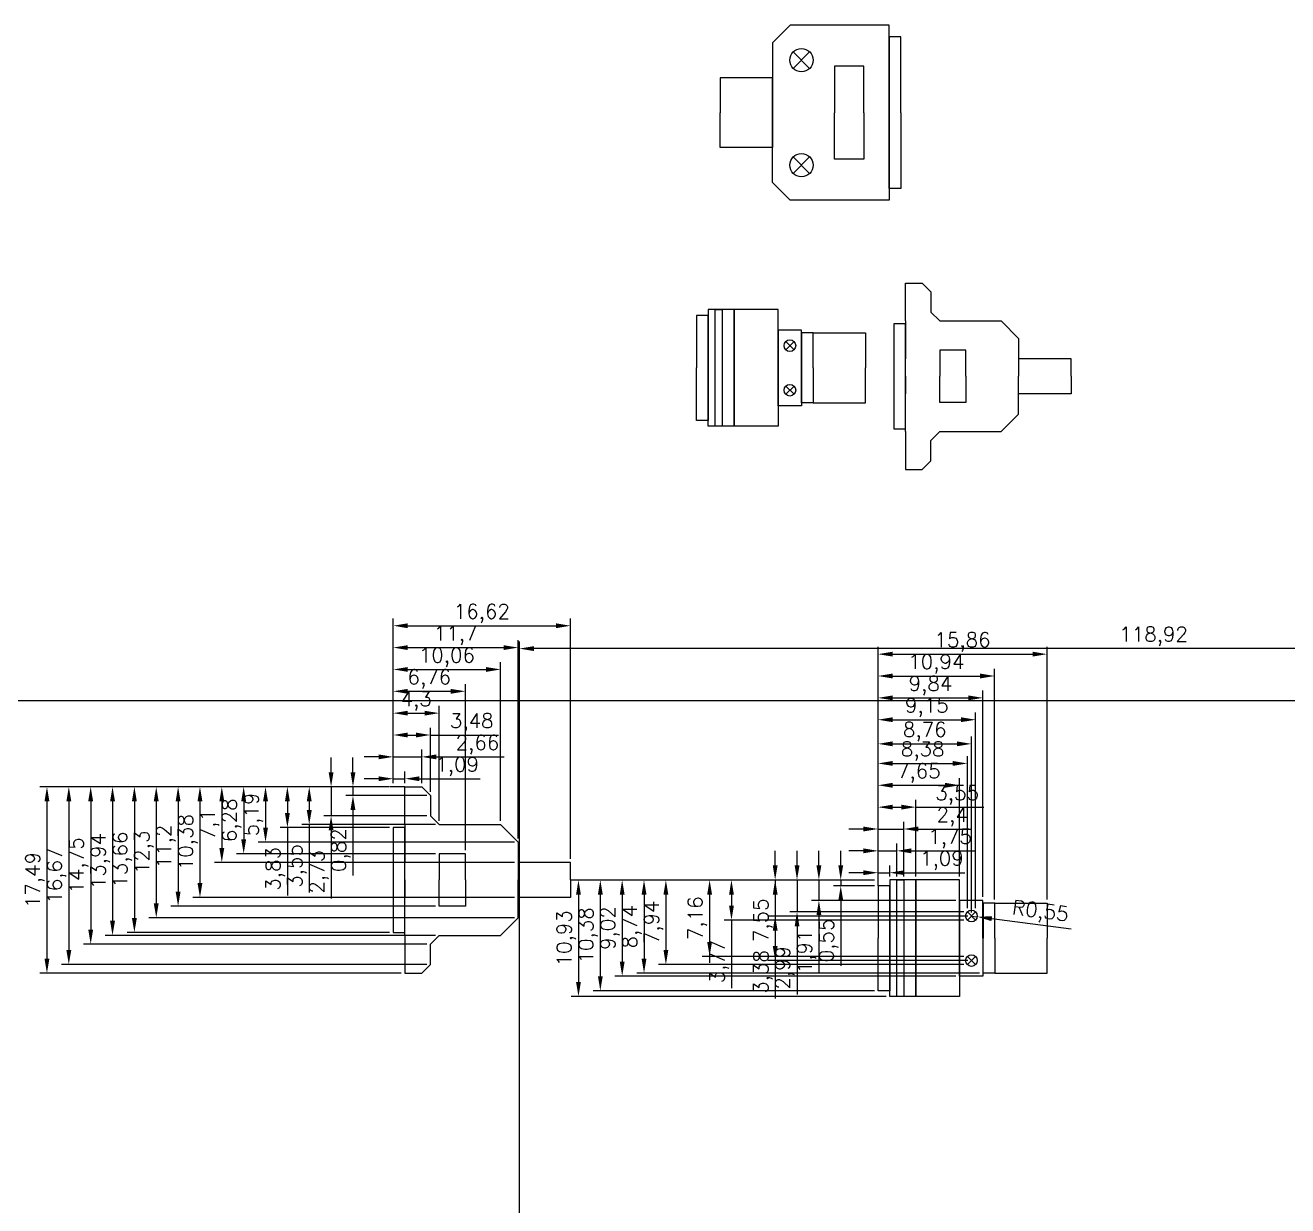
# Model space of a CAD drawing. Header units: millimetres. Extents: x -75 to 2023, y 0 to 1744.
# Drawn here: x -75.3 to 141.3, y 654.9 to 857.5 of the extents above; entities that cross this region are included whole.
import ezdxf

# ---------------------------------------------------------------- set-up
doc = ezdxf.new("R2010")
doc.units = ezdxf.units.MM
doc.styles.get("Standard").update_dxf_attribs({"font": 'txt', "bigfont": 'gbcbig.shx'})
doc.dimstyles.new('ISO-25', dxfattribs={"dimtxt": 2.5, "dimasz": 2.5, "dimexe": 1.25, "dimexo": 0.625, "dimtad": 1, "dimlfac": 0.54648, "dimtxsty": 'Standard', "dimcen": 2.5, "dimadec": 0, "dimazin": 0, "dimtfac": 1, "dimtmove": 0, "dimatfit": 3, "dimfxl": 1, "dimarcsym": 0})

# ---------------------------------------------------------------- blocks, each defined once
blk = doc.blocks.new('DB')
for points in [[(-28.42, 9.5), (-28.42, 16), (-25.54, 16), (-24.04, 14.5), (-24.04, 11), (-22.54, 9.5), (-12, 9.5), (-9, 6.5), (-9, 3)], [(-28.42, 9.5), (-28.42, 3)], [(-18.04, 0), (-18.04, 4.5), (-22.54, 4.5), (-22.54, 0)], [(-28.42, 0), (-28.42, 3)], [(0, 0), (0, 3), (-9, 3), (-9, 0)], [(-28.42, 0), (-28.42, -3)], [(-18.04, 0), (-18.04, -4.5), (-22.54, -4.5), (-22.54, 0)], [(0, 0), (0, -3), (-9, -3), (-9, 0)], [(-28.42, -9.5), (-28.42, -3)], [(-28.42, -9.5), (-28.42, -16), (-25.54, -16), (-24.04, -14.5), (-24.04, -11), (-22.54, -9.5), (-12, -9.5), (-9, -6.5), (-9, -3)]]:
    blk.add_lwpolyline(points)
blk.add_lwpolyline([(-28.42, 9), (-30.42, 9), (-30.42, -9), (-28.42, -9)], close=True)
blk = doc.blocks.new('FGC')
for p, q in [((-12.27, 3.11), (-13.68, 4.52)), ((-13.68, 3.11), (-12.27, 4.52)), ((-12.27, -3.11), (-13.68, -4.52)), ((-13.68, -3.11), (-12.27, -4.52))]:
    blk.add_line(p, q)
for points in [[(-27.01, 0), (-27.01, 9), (-29.01, 9), (-29.01, 0)], [(-22.51, 0), (-22.51, 10), (-27.01, 10), (-27.01, 0)], [(-15.01, 0), (-15.01, 10), (-22.51, 10), (-22.51, 0)], [(-11.01, 0), (-11.01, 6.5), (-15.01, 6.5), (-15.01, 0)], [(-9, 0), (-9, 6), (-11, 6), (-11, 0)], [(-9, 0), (-9, 6), (0, 6), (0, 0)], [(-27.01, 0), (-27.01, -9), (-29.01, -9), (-29.01, 0)], [(-22.51, 0), (-22.51, -10), (-27.01, -10), (-27.01, 0)], [(-15.01, 0), (-15.01, -10), (-22.51, -10), (-22.51, 0)], [(-11.01, 0), (-11.01, -6.5), (-15.01, -6.5), (-15.01, 0)], [(-9, 0), (-9, -6), (-11, -6), (-11, 0)], [(-9, 0), (-9, -6), (0, -6), (0, 0)]]:
    blk.add_lwpolyline(points)
blk.add_lwpolyline([(-25.81, 10), (-24.61, 10), (-24.61, -10), (-25.81, -10)], close=True)
for centre in [(-12.98, 3.82), (-12.98, -3.82)]:
    blk.add_circle(centre, 1)
blk = doc.blocks.new('高密度插头')
for p, q in [((12.52, 7.59), (15.35, 10.42)), ((12.52, 10.42), (15.35, 7.59)), ((12.52, -10.42), (15.35, -7.59)), ((12.52, -7.59), (15.35, -10.42))]:
    blk.add_line(p, q)
for points in [[(29, 0), (29, 15), (12, 15), (9, 12), (9, 0)], [(31, 0), (31, 13), (29, 13), (29, 0)], [(24.64, 0), (24.64, 8), (19.64, 8), (19.64, 0)], [(9, 0), (9, 6), (0, 6), (0, 0)], [(9, 0), (9, -6), (0, -6), (0, 0)], [(29, 0), (29, -15), (12, -15), (9, -12), (9, 0)], [(24.64, 0), (24.64, -8), (19.64, -8), (19.64, 0)], [(31, 0), (31, -13), (29, -13), (29, 0)]]:
    blk.add_lwpolyline(points)
for centre in [(13.94, 9.01), (13.94, -9.01)]:
    blk.add_circle(centre, 2)
blk = doc.blocks.new('*D14')
at = {"color": 0, "lineweight": -2}
for p, q in [((-14.64, 728.18), (-17.14, 728.18)), ((-12.14, 727.43), (-12.14, 729.43)), ((-12.14, 728.18), (-10.14, 728.18)), ((-10.14, 727.43), (-10.14, 729.43)), ((-7.64, 728.18), (2.78, 728.18))]:
    blk.add_line(p, q, dxfattribs=at)
at = {"color": 0}
for points in [[(-14.64, 728.59), (-14.64, 727.76), (-12.14, 728.18)], [(-7.64, 728.59), (-7.64, 727.76), (-10.14, 728.18)]]:
    blk.add_solid(points, dxfattribs=at)
at = {"layer": 'Defpoints', "color": 0}
for p in [(-10.14, 728.18), (-12.14, 726.8), (-10.14, 726.8)]:
    blk.add_point(p, dxfattribs=at)
at = {"color": 0, "insert": (-1.18, 730.26), "char_height": 2.5, "attachment_point": 5}
blk.add_mtext('1,09', dxfattribs=at)
blk = doc.blocks.new('*D15')
at = {"color": 0, "lineweight": -2}
for p, q in [((-12.14, 727.43), (-12.14, 733.18)), ((-7.26, 727.43), (-7.26, 733.18)), ((-14.64, 731.93), (-17.14, 731.93)), ((-12.14, 731.93), (-7.26, 731.93)), ((-4.76, 731.93), (6.9, 731.93))]:
    blk.add_line(p, q, dxfattribs=at)
at = {"color": 0}
for points in [[(-14.64, 732.34), (-14.64, 731.51), (-12.14, 731.93)], [(-4.76, 732.34), (-4.76, 731.51), (-7.26, 731.93)]]:
    blk.add_solid(points, dxfattribs=at)
at = {"layer": 'Defpoints', "color": 0}
for p in [(-7.26, 731.93), (-12.14, 726.8), (-7.26, 726.8)]:
    blk.add_point(p, dxfattribs=at)
at = {"color": 0, "insert": (2.32, 734.01), "char_height": 2.5, "attachment_point": 5}
blk.add_mtext('2,66', dxfattribs=at)
blk = doc.blocks.new('*D16')
at = {"color": 0, "lineweight": -2}
for p, q in [((-12.14, 727.43), (-12.14, 736.93)), ((-5.76, 725.93), (-5.76, 736.93)), ((-9.64, 735.68), (-8.26, 735.68)), ((-5.76, 735.68), (5.9, 735.68))]:
    blk.add_line(p, q, dxfattribs=at)
at = {"color": 0}
for points in [[(-9.64, 736.09), (-9.64, 735.26), (-12.14, 735.68)], [(-8.26, 736.09), (-8.26, 735.26), (-5.76, 735.68)]]:
    blk.add_solid(points, dxfattribs=at)
at = {"layer": 'Defpoints', "color": 0}
for p in [(-5.76, 735.68), (-12.14, 726.8), (-5.76, 725.3)]:
    blk.add_point(p, dxfattribs=at)
at = {"color": 0, "insert": (1.32, 737.76), "char_height": 2.5, "attachment_point": 5}
blk.add_mtext('3,48', dxfattribs=at)
blk = doc.blocks.new('*D17')
at = {"color": 0, "lineweight": -2}
for p, q in [((-12.14, 727.43), (-12.14, 740.68)), ((-9.64, 739.43), (-6.76, 739.43)), ((-4.26, 720.93), (-4.26, 740.68))]:
    blk.add_line(p, q, dxfattribs=at)
at = {"color": 0}
for points in [[(-9.64, 739.84), (-9.64, 739.01), (-12.14, 739.43)], [(-6.76, 739.84), (-6.76, 739.01), (-4.26, 739.43)]]:
    blk.add_solid(points, dxfattribs=at)
at = {"layer": 'Defpoints', "color": 0}
for p in [(-4.26, 739.43), (-12.14, 726.8), (-4.26, 720.3)]:
    blk.add_point(p, dxfattribs=at)
at = {"color": 0, "insert": (-8.2, 741.51), "char_height": 2.5, "attachment_point": 5}
blk.add_mtext('4,3', dxfattribs=at)
blk = doc.blocks.new('*D18')
at = {"color": 0, "lineweight": -2}
for p, q in [((-12.14, 727.43), (-12.14, 744.43)), ((-9.64, 743.18), (-2.26, 743.18)), ((0.24, 715.93), (0.24, 744.43))]:
    blk.add_line(p, q, dxfattribs=at)
at = {"color": 0}
for points in [[(-9.64, 743.59), (-9.64, 742.76), (-12.14, 743.18)], [(-2.26, 743.59), (-2.26, 742.76), (0.24, 743.18)]]:
    blk.add_solid(points, dxfattribs=at)
at = {"layer": 'Defpoints', "color": 0}
for p in [(0.24, 743.18), (-12.14, 726.8), (0.24, 715.3)]:
    blk.add_point(p, dxfattribs=at)
at = {"color": 0, "insert": (-5.95, 745.26), "char_height": 2.5, "attachment_point": 5}
blk.add_mtext('6,76', dxfattribs=at)
blk = doc.blocks.new('*D19')
at = {"color": 0, "lineweight": -2}
for p, q in [((-12.14, 727.43), (-12.14, 748.18)), ((6.28, 720.93), (6.28, 748.18)), ((-9.64, 746.93), (3.78, 746.93))]:
    blk.add_line(p, q, dxfattribs=at)
at = {"color": 0}
for points in [[(-9.64, 747.34), (-9.64, 746.51), (-12.14, 746.93)], [(3.78, 747.34), (3.78, 746.51), (6.28, 746.93)]]:
    blk.add_solid(points, dxfattribs=at)
at = {"layer": 'Defpoints', "color": 0}
for p in [(6.28, 746.93), (-12.14, 726.8), (6.28, 720.3)]:
    blk.add_point(p, dxfattribs=at)
at = {"color": 0, "insert": (-2.93, 749.01), "char_height": 2.5, "attachment_point": 5}
blk.add_mtext('10,06', dxfattribs=at)
blk = doc.blocks.new('*D20')
at = {"color": 0, "lineweight": -2}
for p, q in [((-12.14, 727.43), (-12.14, 751.93)), ((9.28, 717.93), (9.28, 751.93)), ((-9.64, 750.68), (6.78, 750.68))]:
    blk.add_line(p, q, dxfattribs=at)
at = {"color": 0}
for points in [[(-9.64, 751.09), (-9.64, 750.26), (-12.14, 750.68)], [(6.78, 751.09), (6.78, 750.26), (9.28, 750.68)]]:
    blk.add_solid(points, dxfattribs=at)
at = {"layer": 'Defpoints', "color": 0}
for p in [(9.28, 750.68), (-12.14, 726.8), (9.28, 717.3)]:
    blk.add_point(p, dxfattribs=at)
at = {"color": 0, "insert": (-1.43, 752.76), "char_height": 2.5, "attachment_point": 5}
blk.add_mtext('11,7', dxfattribs=at)
blk = doc.blocks.new('*D21')
at = {"color": 0, "lineweight": -2}
for p, q in [((-12.14, 727.43), (-12.14, 755.68)), ((-9.64, 754.43), (15.78, 754.43)), ((18.28, 714.43), (18.28, 755.68))]:
    blk.add_line(p, q, dxfattribs=at)
at = {"color": 0}
for points in [[(-9.64, 754.84), (-9.64, 754.01), (-12.14, 754.43)], [(15.78, 754.84), (15.78, 754.01), (18.28, 754.43)]]:
    blk.add_solid(points, dxfattribs=at)
at = {"layer": 'Defpoints', "color": 0}
for p in [(18.28, 754.43), (-12.14, 726.8), (18.28, 713.8)]:
    blk.add_point(p, dxfattribs=at)
at = {"color": 0, "insert": (3.07, 756.51), "char_height": 2.5, "attachment_point": 5}
blk.add_mtext('16,62', dxfattribs=at)
blk = doc.blocks.new('*D22')
at = {"color": 0, "lineweight": -2}
for p, q in [((-19.05, 729.3), (-19.05, 731.8)), ((-12.76, 726.8), (-20.3, 726.8)), ((-19.05, 726.8), (-19.05, 725.3)), ((-6.39, 725.3), (-20.3, 725.3)), ((-19.05, 722.8), (-19.05, 711.55))]:
    blk.add_line(p, q, dxfattribs=at)
at = {"color": 0}
for points in [[(-19.47, 729.3), (-18.63, 729.3), (-19.05, 726.8)], [(-19.47, 722.8), (-18.63, 722.8), (-19.05, 725.3)]]:
    blk.add_solid(points, dxfattribs=at)
at = {"layer": 'Defpoints', "color": 0}
for p in [(-12.14, 726.8), (-19.05, 725.3), (-5.76, 725.3)]:
    blk.add_point(p, dxfattribs=at)
at = {"color": 0, "insert": (-21.13, 715.93), "char_height": 2.5, "attachment_point": 5, "rotation": 90}
blk.add_mtext('0,82', dxfattribs=at)
blk = doc.blocks.new('*D23')
at = {"color": 0, "lineweight": -2}
for p, q in [((-22.8, 729.3), (-22.8, 731.8)), ((-12.76, 726.8), (-24.05, 726.8)), ((-22.8, 726.8), (-22.8, 721.8)), ((-6.39, 721.8), (-24.05, 721.8)), ((-22.8, 719.3), (-22.8, 707.64))]:
    blk.add_line(p, q, dxfattribs=at)
at = {"color": 0}
for points in [[(-23.22, 729.3), (-22.38, 729.3), (-22.8, 726.8)], [(-23.22, 719.3), (-22.38, 719.3), (-22.8, 721.8)]]:
    blk.add_solid(points, dxfattribs=at)
at = {"layer": 'Defpoints', "color": 0}
for p in [(-12.14, 726.8), (-22.8, 721.8), (-5.76, 721.8)]:
    blk.add_point(p, dxfattribs=at)
at = {"color": 0, "insert": (-24.88, 712.22), "char_height": 2.5, "attachment_point": 5, "rotation": 90}
blk.add_mtext('2,73', dxfattribs=at)
blk = doc.blocks.new('*D24')
at = {"color": 0, "lineweight": -2}
for p, q in [((-12.76, 726.8), (-27.8, 726.8)), ((-26.55, 724.3), (-26.55, 722.8)), ((-4.89, 720.3), (-27.8, 720.3)), ((-26.55, 720.3), (-26.55, 708.64))]:
    blk.add_line(p, q, dxfattribs=at)
at = {"color": 0}
for points in [[(-26.97, 724.3), (-26.13, 724.3), (-26.55, 726.8)], [(-26.97, 722.8), (-26.13, 722.8), (-26.55, 720.3)]]:
    blk.add_solid(points, dxfattribs=at)
at = {"layer": 'Defpoints', "color": 0}
for p in [(-12.14, 726.8), (-26.55, 720.3), (-4.26, 720.3)]:
    blk.add_point(p, dxfattribs=at)
at = {"color": 0, "insert": (-28.63, 713.22), "char_height": 2.5, "attachment_point": 5, "rotation": 90}
blk.add_mtext('3,55', dxfattribs=at)
blk = doc.blocks.new('*D25')
at = {"color": 0, "lineweight": -2}
for p, q in [((-12.76, 726.8), (-31.55, 726.8)), ((-30.3, 724.3), (-30.3, 722.3)), ((-12.76, 719.8), (-31.55, 719.8)), ((-30.3, 719.8), (-30.3, 708.14))]:
    blk.add_line(p, q, dxfattribs=at)
at = {"color": 0}
for points in [[(-30.72, 724.3), (-29.88, 724.3), (-30.3, 726.8)], [(-30.72, 722.3), (-29.88, 722.3), (-30.3, 719.8)]]:
    blk.add_solid(points, dxfattribs=at)
at = {"layer": 'Defpoints', "color": 0}
for p in [(-12.14, 726.8), (-30.3, 719.8), (-12.14, 719.8)]:
    blk.add_point(p, dxfattribs=at)
at = {"color": 0, "insert": (-32.38, 712.72), "char_height": 2.5, "attachment_point": 5, "rotation": 90}
blk.add_mtext('3,83', dxfattribs=at)
blk = doc.blocks.new('*D26')
at = {"color": 0, "lineweight": -2}
for p, q in [((-12.76, 726.8), (-35.3, 726.8)), ((-34.05, 724.3), (-34.05, 719.8)), ((8.66, 717.3), (-35.3, 717.3))]:
    blk.add_line(p, q, dxfattribs=at)
at = {"color": 0}
for points in [[(-34.47, 724.3), (-33.63, 724.3), (-34.05, 726.8)], [(-34.47, 719.8), (-33.63, 719.8), (-34.05, 717.3)]]:
    blk.add_solid(points, dxfattribs=at)
at = {"layer": 'Defpoints', "color": 0}
for p in [(-12.14, 726.8), (-34.05, 717.3), (9.28, 717.3)]:
    blk.add_point(p, dxfattribs=at)
at = {"color": 0, "insert": (-36.13, 722.05), "char_height": 2.5, "attachment_point": 5, "rotation": 90}
blk.add_mtext('5,19', dxfattribs=at)
blk = doc.blocks.new('*D27')
at = {"color": 0, "lineweight": -2}
for p, q in [((-12.76, 726.8), (-39.05, 726.8)), ((-37.8, 724.3), (-37.8, 717.8)), ((-4.89, 715.3), (-39.05, 715.3))]:
    blk.add_line(p, q, dxfattribs=at)
at = {"color": 0}
for points in [[(-38.22, 724.3), (-37.38, 724.3), (-37.8, 726.8)], [(-38.22, 717.8), (-37.38, 717.8), (-37.8, 715.3)]]:
    blk.add_solid(points, dxfattribs=at)
at = {"layer": 'Defpoints', "color": 0}
for p in [(-12.14, 726.8), (-37.8, 715.3), (-4.26, 715.3)]:
    blk.add_point(p, dxfattribs=at)
at = {"color": 0, "insert": (-39.88, 721.05), "char_height": 2.5, "attachment_point": 5, "rotation": 90}
blk.add_mtext('6,28', dxfattribs=at)
blk = doc.blocks.new('*D28')
at = {"color": 0, "lineweight": -2}
for p, q in [((-12.76, 726.8), (-42.8, 726.8)), ((-41.55, 724.3), (-41.55, 716.3)), ((8.66, 713.8), (-42.8, 713.8))]:
    blk.add_line(p, q, dxfattribs=at)
at = {"color": 0}
for points in [[(-41.97, 724.3), (-41.13, 724.3), (-41.55, 726.8)], [(-41.97, 716.3), (-41.13, 716.3), (-41.55, 713.8)]]:
    blk.add_solid(points, dxfattribs=at)
at = {"layer": 'Defpoints', "color": 0}
for p in [(-12.14, 726.8), (-41.55, 713.8), (9.28, 713.8)]:
    blk.add_point(p, dxfattribs=at)
at = {"color": 0, "insert": (-43.63, 720.3), "char_height": 2.5, "attachment_point": 5, "rotation": 90}
blk.add_mtext('7,1', dxfattribs=at)
blk = doc.blocks.new('*D29')
at = {"color": 0, "lineweight": -2}
for p, q in [((-12.76, 726.8), (-46.55, 726.8)), ((-45.3, 724.3), (-45.3, 710.3)), ((8.66, 707.8), (-46.55, 707.8))]:
    blk.add_line(p, q, dxfattribs=at)
at = {"color": 0}
for points in [[(-45.72, 724.3), (-44.88, 724.3), (-45.3, 726.8)], [(-45.72, 710.3), (-44.88, 710.3), (-45.3, 707.8)]]:
    blk.add_solid(points, dxfattribs=at)
at = {"layer": 'Defpoints', "color": 0}
for p in [(-12.14, 726.8), (-45.3, 707.8), (9.28, 707.8)]:
    blk.add_point(p, dxfattribs=at)
at = {"color": 0, "insert": (-47.38, 717.3), "char_height": 2.5, "attachment_point": 5, "rotation": 90}
blk.add_mtext('10,38', dxfattribs=at)
blk = doc.blocks.new('*D30')
at = {"color": 0, "lineweight": -2}
for p, q in [((-12.76, 726.8), (-50.3, 726.8)), ((-49.05, 724.3), (-49.05, 708.8)), ((-4.89, 706.3), (-50.3, 706.3))]:
    blk.add_line(p, q, dxfattribs=at)
at = {"color": 0}
for points in [[(-49.47, 724.3), (-48.63, 724.3), (-49.05, 726.8)], [(-49.47, 708.8), (-48.63, 708.8), (-49.05, 706.3)]]:
    blk.add_solid(points, dxfattribs=at)
at = {"layer": 'Defpoints', "color": 0}
for p in [(-12.14, 726.8), (-49.05, 706.3), (-4.26, 706.3)]:
    blk.add_point(p, dxfattribs=at)
at = {"color": 0, "insert": (-51.13, 716.55), "char_height": 2.5, "attachment_point": 5, "rotation": 90}
blk.add_mtext('11,2', dxfattribs=at)
blk = doc.blocks.new('*D31')
at = {"color": 0, "lineweight": -2}
for p, q in [((-12.76, 726.8), (-54.05, 726.8)), ((-52.8, 724.3), (-52.8, 706.8)), ((8.66, 704.3), (-54.05, 704.3))]:
    blk.add_line(p, q, dxfattribs=at)
at = {"color": 0}
for points in [[(-53.22, 724.3), (-52.38, 724.3), (-52.8, 726.8)], [(-53.22, 706.8), (-52.38, 706.8), (-52.8, 704.3)]]:
    blk.add_solid(points, dxfattribs=at)
at = {"layer": 'Defpoints', "color": 0}
for p in [(-12.14, 726.8), (-52.8, 704.3), (9.28, 704.3)]:
    blk.add_point(p, dxfattribs=at)
at = {"color": 0, "insert": (-54.88, 715.55), "char_height": 2.5, "attachment_point": 5, "rotation": 90}
blk.add_mtext('12,3', dxfattribs=at)
blk = doc.blocks.new('*D32')
at = {"color": 0, "lineweight": -2}
for p, q in [((-12.76, 726.8), (-57.8, 726.8)), ((-56.55, 724.3), (-56.55, 704.3)), ((-12.76, 701.8), (-57.8, 701.8))]:
    blk.add_line(p, q, dxfattribs=at)
at = {"color": 0}
for points in [[(-56.97, 724.3), (-56.13, 724.3), (-56.55, 726.8)], [(-56.97, 704.3), (-56.13, 704.3), (-56.55, 701.8)]]:
    blk.add_solid(points, dxfattribs=at)
at = {"layer": 'Defpoints', "color": 0}
for p in [(-12.14, 726.8), (-56.55, 701.8), (-12.14, 701.8)]:
    blk.add_point(p, dxfattribs=at)
at = {"color": 0, "insert": (-58.63, 714.3), "char_height": 2.5, "attachment_point": 5, "rotation": 90}
blk.add_mtext('13,66', dxfattribs=at)
blk = doc.blocks.new('*D33')
at = {"color": 0, "lineweight": -2}
for p, q in [((-12.76, 726.8), (-61.55, 726.8)), ((-60.3, 724.3), (-60.3, 703.8)), ((-4.89, 701.3), (-61.55, 701.3))]:
    blk.add_line(p, q, dxfattribs=at)
at = {"color": 0}
for points in [[(-60.72, 724.3), (-59.88, 724.3), (-60.3, 726.8)], [(-60.72, 703.8), (-59.88, 703.8), (-60.3, 701.3)]]:
    blk.add_solid(points, dxfattribs=at)
at = {"layer": 'Defpoints', "color": 0}
for p in [(-12.14, 726.8), (-60.3, 701.3), (-4.26, 701.3)]:
    blk.add_point(p, dxfattribs=at)
at = {"color": 0, "insert": (-62.38, 714.05), "char_height": 2.5, "attachment_point": 5, "rotation": 90}
blk.add_mtext('13,94', dxfattribs=at)
blk = doc.blocks.new('*D34')
at = {"color": 0, "lineweight": -2}
for p, q in [((-12.76, 726.8), (-65.3, 726.8)), ((-64.05, 724.3), (-64.05, 702.3)), ((-6.39, 699.8), (-65.3, 699.8))]:
    blk.add_line(p, q, dxfattribs=at)
at = {"color": 0}
for points in [[(-64.47, 724.3), (-63.63, 724.3), (-64.05, 726.8)], [(-64.47, 702.3), (-63.63, 702.3), (-64.05, 699.8)]]:
    blk.add_solid(points, dxfattribs=at)
at = {"layer": 'Defpoints', "color": 0}
for p in [(-12.14, 726.8), (-64.05, 699.8), (-5.76, 699.8)]:
    blk.add_point(p, dxfattribs=at)
at = {"color": 0, "insert": (-66.13, 713.3), "char_height": 2.5, "attachment_point": 5, "rotation": 90}
blk.add_mtext('14,75', dxfattribs=at)
blk = doc.blocks.new('*D35')
at = {"color": 0, "lineweight": -2}
for p, q in [((-12.76, 726.8), (-69.05, 726.8)), ((-67.8, 724.3), (-67.8, 698.8)), ((-6.39, 696.3), (-69.05, 696.3))]:
    blk.add_line(p, q, dxfattribs=at)
at = {"color": 0}
for points in [[(-68.22, 724.3), (-67.38, 724.3), (-67.8, 726.8)], [(-68.22, 698.8), (-67.38, 698.8), (-67.8, 696.3)]]:
    blk.add_solid(points, dxfattribs=at)
at = {"layer": 'Defpoints', "color": 0}
for p in [(-12.14, 726.8), (-67.8, 696.3), (-5.76, 696.3)]:
    blk.add_point(p, dxfattribs=at)
at = {"color": 0, "insert": (-69.88, 711.55), "char_height": 2.5, "attachment_point": 5, "rotation": 90}
blk.add_mtext('16,67', dxfattribs=at)
blk = doc.blocks.new('*D36')
at = {"color": 0, "lineweight": -2}
for p, q in [((-12.76, 726.8), (-72.8, 726.8)), ((-71.55, 724.3), (-71.55, 697.3)), ((-10.76, 694.8), (-72.8, 694.8))]:
    blk.add_line(p, q, dxfattribs=at)
at = {"color": 0}
for points in [[(-71.97, 724.3), (-71.13, 724.3), (-71.55, 726.8)], [(-71.97, 697.3), (-71.13, 697.3), (-71.55, 694.8)]]:
    blk.add_solid(points, dxfattribs=at)
at = {"layer": 'Defpoints', "color": 0}
for p in [(-12.14, 726.8), (-71.55, 694.8), (-10.14, 694.8)]:
    blk.add_point(p, dxfattribs=at)
at = {"color": 0, "insert": (-73.63, 710.8), "char_height": 2.5, "attachment_point": 5, "rotation": 90}
blk.add_mtext('17,49', dxfattribs=at)
blk = doc.blocks.new('*D40')
at = {"color": 0, "lineweight": -2}
for p, q in [((71.04, 711.43), (71.04, 713.3)), ((73.04, 711.43), (73.04, 713.3)), ((68.54, 712.05), (66.04, 712.05)), ((71.04, 712.05), (73.04, 712.05)), ((75.54, 712.05), (85.95, 712.05))]:
    blk.add_line(p, q, dxfattribs=at)
at = {"color": 0}
for points in [[(68.54, 712.47), (68.54, 711.64), (71.04, 712.05)], [(75.54, 712.47), (75.54, 711.64), (73.04, 712.05)]]:
    blk.add_solid(points, dxfattribs=at)
at = {"layer": 'Defpoints', "color": 0}
for p in [(71.04, 710.8), (73.04, 712.05), (73.04, 710.8)]:
    blk.add_point(p, dxfattribs=at)
at = {"color": 0, "insert": (82, 714.14), "char_height": 2.5, "attachment_point": 5}
blk.add_mtext('1,09', dxfattribs=at)
blk = doc.blocks.new('*D41')
at = {"color": 0, "lineweight": -2}
for p, q in [((71.04, 711.43), (71.04, 717.05)), ((74.24, 711.43), (74.24, 717.05)), ((68.54, 715.8), (66.04, 715.8)), ((71.04, 715.8), (74.24, 715.8)), ((76.74, 715.8), (87.57, 715.8))]:
    blk.add_line(p, q, dxfattribs=at)
at = {"color": 0}
for points in [[(68.54, 716.22), (68.54, 715.39), (71.04, 715.8)], [(76.74, 716.22), (76.74, 715.39), (74.24, 715.8)]]:
    blk.add_solid(points, dxfattribs=at)
at = {"layer": 'Defpoints', "color": 0}
for p in [(74.24, 715.8), (71.04, 710.8), (74.24, 710.8)]:
    blk.add_point(p, dxfattribs=at)
at = {"color": 0, "insert": (83.4, 717.89), "char_height": 2.5, "attachment_point": 5}
blk.add_mtext('1,75', dxfattribs=at)
blk = doc.blocks.new('*D42')
at = {"color": 0, "lineweight": -2}
for p, q in [((68.54, 719.55), (66.04, 719.55)), ((71.04, 711.43), (71.04, 720.8)), ((71.04, 719.55), (75.44, 719.55)), ((75.44, 711.43), (75.44, 720.8)), ((77.94, 719.55), (87.1, 719.55))]:
    blk.add_line(p, q, dxfattribs=at)
at = {"color": 0}
for points in [[(68.54, 719.97), (68.54, 719.14), (71.04, 719.55)], [(77.94, 719.97), (77.94, 719.14), (75.44, 719.55)]]:
    blk.add_solid(points, dxfattribs=at)
at = {"layer": 'Defpoints', "color": 0}
for p in [(75.44, 719.55), (71.04, 710.8), (75.44, 710.8)]:
    blk.add_point(p, dxfattribs=at)
at = {"color": 0, "insert": (83.77, 721.64), "char_height": 2.5, "attachment_point": 5}
blk.add_mtext('2,4', dxfattribs=at)
blk = doc.blocks.new('*D43')
at = {"color": 0, "lineweight": -2}
for p, q in [((71.04, 711.43), (71.04, 724.55)), ((77.54, 711.43), (77.54, 724.55)), ((73.54, 723.3), (75.04, 723.3)), ((77.54, 723.3), (89.2, 723.3))]:
    blk.add_line(p, q, dxfattribs=at)
at = {"color": 0}
for points in [[(73.54, 723.72), (73.54, 722.89), (71.04, 723.3)], [(75.04, 723.72), (75.04, 722.89), (77.54, 723.3)]]:
    blk.add_solid(points, dxfattribs=at)
at = {"layer": 'Defpoints', "color": 0}
for p in [(77.54, 723.3), (71.04, 710.8), (77.54, 710.8)]:
    blk.add_point(p, dxfattribs=at)
at = {"color": 0, "insert": (84.62, 725.39), "char_height": 2.5, "attachment_point": 5}
blk.add_mtext('3,55', dxfattribs=at)
blk = doc.blocks.new('*D44')
at = {"color": 0, "lineweight": -2}
for p, q in [((71.04, 711.43), (71.04, 728.3)), ((85.04, 711.43), (85.04, 728.3)), ((73.54, 727.05), (82.54, 727.05))]:
    blk.add_line(p, q, dxfattribs=at)
at = {"color": 0}
for points in [[(73.54, 727.47), (73.54, 726.64), (71.04, 727.05)], [(82.54, 727.47), (82.54, 726.64), (85.04, 727.05)]]:
    blk.add_solid(points, dxfattribs=at)
at = {"layer": 'Defpoints', "color": 0}
for p in [(85.04, 727.05), (71.04, 710.8), (85.04, 710.8)]:
    blk.add_point(p, dxfattribs=at)
at = {"color": 0, "insert": (78.04, 729.14), "char_height": 2.5, "attachment_point": 5}
blk.add_mtext('7,65', dxfattribs=at)
blk = doc.blocks.new('*D45')
at = {"color": 0, "lineweight": -2}
for p, q in [((71.04, 711.43), (71.04, 732.05)), ((73.54, 730.8), (83.87, 730.8)), ((86.37, 705.95), (86.37, 732.05))]:
    blk.add_line(p, q, dxfattribs=at)
at = {"color": 0}
for points in [[(73.54, 731.22), (73.54, 730.39), (71.04, 730.8)], [(83.87, 731.22), (83.87, 730.39), (86.37, 730.8)]]:
    blk.add_solid(points, dxfattribs=at)
at = {"layer": 'Defpoints', "color": 0}
for p in [(86.37, 730.8), (71.04, 710.8), (86.37, 705.33)]:
    blk.add_point(p, dxfattribs=at)
at = {"color": 0, "insert": (78.7, 732.89), "char_height": 2.5, "attachment_point": 5}
blk.add_mtext('8,38', dxfattribs=at)
blk = doc.blocks.new('*D46')
at = {"color": 0, "lineweight": -2}
for p, q in [((71.04, 711.43), (71.04, 739.55)), ((87.78, 705.95), (87.78, 739.55)), ((73.54, 738.3), (85.28, 738.3))]:
    blk.add_line(p, q, dxfattribs=at)
at = {"color": 0}
for points in [[(73.54, 738.72), (73.54, 737.89), (71.04, 738.3)], [(85.28, 738.72), (85.28, 737.89), (87.78, 738.3)]]:
    blk.add_solid(points, dxfattribs=at)
at = {"layer": 'Defpoints', "color": 0}
for p in [(87.78, 738.3), (71.04, 710.8), (87.78, 705.33)]:
    blk.add_point(p, dxfattribs=at)
at = {"color": 0, "insert": (79.41, 740.39), "char_height": 2.5, "attachment_point": 5}
blk.add_mtext('9,15', dxfattribs=at)
blk = doc.blocks.new('*D47')
at = {"color": 0, "lineweight": -2}
for p, q in [((71.04, 711.43), (71.04, 743.3)), ((89.04, 707.93), (89.04, 743.3)), ((73.54, 742.05), (86.54, 742.05))]:
    blk.add_line(p, q, dxfattribs=at)
at = {"color": 0}
for points in [[(73.54, 742.47), (73.54, 741.64), (71.04, 742.05)], [(86.54, 742.47), (86.54, 741.64), (89.04, 742.05)]]:
    blk.add_solid(points, dxfattribs=at)
at = {"layer": 'Defpoints', "color": 0}
for p in [(89.04, 742.05), (71.04, 710.8), (89.04, 707.3)]:
    blk.add_point(p, dxfattribs=at)
at = {"color": 0, "insert": (80.04, 744.14), "char_height": 2.5, "attachment_point": 5}
blk.add_mtext('9,84', dxfattribs=at)
blk = doc.blocks.new('*D48')
at = {"color": 0, "lineweight": -2}
for p, q in [((71.04, 711.43), (71.04, 747.05)), ((73.54, 745.8), (88.55, 745.8)), ((91.05, 707.43), (91.05, 747.05))]:
    blk.add_line(p, q, dxfattribs=at)
at = {"color": 0}
for points in [[(73.54, 746.22), (73.54, 745.39), (71.04, 745.8)], [(88.55, 746.22), (88.55, 745.39), (91.05, 745.8)]]:
    blk.add_solid(points, dxfattribs=at)
at = {"layer": 'Defpoints', "color": 0}
for p in [(91.05, 745.8), (71.04, 710.8), (91.05, 706.8)]:
    blk.add_point(p, dxfattribs=at)
at = {"color": 0, "insert": (81.04, 747.89), "char_height": 2.5, "attachment_point": 5}
blk.add_mtext('10,94', dxfattribs=at)
blk = doc.blocks.new('*D49')
at = {"color": 0, "lineweight": -2}
for p, q in [((71.04, 711.43), (71.04, 750.8)), ((73.54, 749.55), (97.55, 749.55)), ((100.05, 707.43), (100.05, 750.8))]:
    blk.add_line(p, q, dxfattribs=at)
at = {"color": 0}
for points in [[(73.54, 749.97), (73.54, 749.14), (71.04, 749.55)], [(97.55, 749.97), (97.55, 749.14), (100.05, 749.55)]]:
    blk.add_solid(points, dxfattribs=at)
at = {"layer": 'Defpoints', "color": 0}
for p in [(100.05, 749.55), (71.04, 710.8), (100.05, 706.8)]:
    blk.add_point(p, dxfattribs=at)
at = {"color": 0, "insert": (85.54, 751.64), "char_height": 2.5, "attachment_point": 5}
blk.add_mtext('15,86', dxfattribs=at)
blk = doc.blocks.new('*D50')
at = {"color": 0, "lineweight": -2}
for p, q in [((64.64, 713.3), (64.64, 715.8)), ((70.41, 710.8), (63.39, 710.8)), ((64.64, 710.8), (64.64, 709.8)), ((70.41, 709.8), (63.39, 709.8)), ((64.64, 707.3), (64.64, 696.05))]:
    blk.add_line(p, q, dxfattribs=at)
at = {"color": 0}
for points in [[(64.23, 713.3), (65.06, 713.3), (64.64, 710.8)], [(64.23, 707.3), (65.06, 707.3), (64.64, 709.8)]]:
    blk.add_solid(points, dxfattribs=at)
at = {"layer": 'Defpoints', "color": 0}
for p in [(71.04, 710.8), (64.64, 709.8), (71.04, 709.8)]:
    blk.add_point(p, dxfattribs=at)
at = {"color": 0, "insert": (62.56, 700.43), "char_height": 2.5, "attachment_point": 5, "rotation": 90}
blk.add_mtext('0,55', dxfattribs=at)
blk = doc.blocks.new('*D51')
at = {"color": 0, "lineweight": -2}
for p, q in [((60.89, 713.3), (60.89, 715.8)), ((70.41, 710.8), (59.64, 710.8)), ((60.89, 710.8), (60.89, 707.3)), ((84.41, 707.3), (59.64, 707.3)), ((60.89, 704.8), (60.89, 694.8))]:
    blk.add_line(p, q, dxfattribs=at)
at = {"color": 0}
for points in [[(60.48, 713.3), (61.31, 713.3), (60.89, 710.8)], [(60.48, 704.8), (61.31, 704.8), (60.89, 707.3)]]:
    blk.add_solid(points, dxfattribs=at)
at = {"layer": 'Defpoints', "color": 0}
for p in [(71.04, 710.8), (60.89, 707.3), (85.04, 707.3)]:
    blk.add_point(p, dxfattribs=at)
at = {"color": 0, "insert": (58.81, 698.55), "char_height": 2.5, "attachment_point": 5, "rotation": 90}
blk.add_mtext('1,91', dxfattribs=at)
blk = doc.blocks.new('*D52')
at = {"color": 0, "lineweight": -2}
for p, q in [((57.14, 713.3), (57.14, 715.8)), ((70.41, 710.8), (55.89, 710.8)), ((57.14, 710.8), (57.14, 705.33)), ((85.74, 705.33), (55.89, 705.33)), ((57.14, 702.83), (57.14, 691.16))]:
    blk.add_line(p, q, dxfattribs=at)
at = {"color": 0}
for points in [[(56.73, 713.3), (57.56, 713.3), (57.14, 710.8)], [(56.73, 702.83), (57.56, 702.83), (57.14, 705.33)]]:
    blk.add_solid(points, dxfattribs=at)
at = {"layer": 'Defpoints', "color": 0}
for p in [(71.04, 710.8), (57.14, 705.33), (86.37, 705.33)]:
    blk.add_point(p, dxfattribs=at)
at = {"color": 0, "insert": (55.06, 695.74), "char_height": 2.5, "attachment_point": 5, "rotation": 90}
blk.add_mtext('2,99', dxfattribs=at)
blk = doc.blocks.new('*D53')
at = {"color": 0, "lineweight": -2}
for p, q in [((53.39, 713.3), (53.39, 715.8)), ((70.41, 710.8), (52.14, 710.8)), ((53.39, 710.8), (53.39, 704.62)), ((86.45, 704.62), (52.14, 704.62)), ((53.39, 702.12), (53.39, 690.45))]:
    blk.add_line(p, q, dxfattribs=at)
at = {"color": 0}
for points in [[(52.98, 713.3), (53.81, 713.3), (53.39, 710.8)], [(52.98, 702.12), (53.81, 702.12), (53.39, 704.62)]]:
    blk.add_solid(points, dxfattribs=at)
at = {"layer": 'Defpoints', "color": 0}
for p in [(71.04, 710.8), (53.39, 704.62), (87.08, 704.62)]:
    blk.add_point(p, dxfattribs=at)
at = {"color": 0, "insert": (51.31, 695.03), "char_height": 2.5, "attachment_point": 5, "rotation": 90}
blk.add_mtext('3,38', dxfattribs=at)
blk = doc.blocks.new('*D54')
at = {"color": 0, "lineweight": -2}
for p, q in [((70.41, 710.8), (44.64, 710.8)), ((45.89, 708.3), (45.89, 706.41)), ((85.74, 703.91), (44.64, 703.91)), ((45.89, 703.91), (45.89, 692.24))]:
    blk.add_line(p, q, dxfattribs=at)
at = {"color": 0}
for points in [[(45.48, 708.3), (46.31, 708.3), (45.89, 710.8)], [(45.48, 706.41), (46.31, 706.41), (45.89, 703.91)]]:
    blk.add_solid(points, dxfattribs=at)
at = {"layer": 'Defpoints', "color": 0}
for p in [(71.04, 710.8), (45.89, 703.91), (86.37, 703.91)]:
    blk.add_point(p, dxfattribs=at)
at = {"color": 0, "insert": (43.81, 696.83), "char_height": 2.5, "attachment_point": 5, "rotation": 90}
blk.add_mtext('3,77', dxfattribs=at)
blk = doc.blocks.new('*D55')
at = {"color": 0, "lineweight": -2}
for p, q in [((70.41, 710.8), (40.89, 710.8)), ((42.14, 708.3), (42.14, 700.19)), ((85.74, 697.69), (40.89, 697.69))]:
    blk.add_line(p, q, dxfattribs=at)
at = {"color": 0}
for points in [[(41.73, 708.3), (42.56, 708.3), (42.14, 710.8)], [(41.73, 700.19), (42.56, 700.19), (42.14, 697.69)]]:
    blk.add_solid(points, dxfattribs=at)
at = {"layer": 'Defpoints', "color": 0}
for p in [(71.04, 710.8), (42.14, 697.69), (86.37, 697.69)]:
    blk.add_point(p, dxfattribs=at)
at = {"color": 0, "insert": (40.06, 704.25), "char_height": 2.5, "attachment_point": 5, "rotation": 90}
blk.add_mtext('7,16', dxfattribs=at)
blk = doc.blocks.new('*D56')
at = {"color": 0, "lineweight": -2}
for p, q in [((70.41, 710.8), (33.39, 710.8)), ((34.64, 708.3), (34.64, 698.78)), ((85.74, 696.28), (33.39, 696.28))]:
    blk.add_line(p, q, dxfattribs=at)
at = {"color": 0}
for points in [[(34.23, 708.3), (35.06, 708.3), (34.64, 710.8)], [(34.23, 698.78), (35.06, 698.78), (34.64, 696.28)]]:
    blk.add_solid(points, dxfattribs=at)
at = {"layer": 'Defpoints', "color": 0}
for p in [(71.04, 710.8), (34.64, 696.28), (86.37, 696.28)]:
    blk.add_point(p, dxfattribs=at)
at = {"color": 0, "insert": (32.56, 703.54), "char_height": 2.5, "attachment_point": 5, "rotation": 90}
blk.add_mtext('7,94', dxfattribs=at)
blk = doc.blocks.new('*D57')
at = {"color": 0, "lineweight": -2}
for p, q in [((70.41, 710.8), (29.64, 710.8)), ((30.89, 708.3), (30.89, 697.3)), ((88.43, 694.8), (29.64, 694.8))]:
    blk.add_line(p, q, dxfattribs=at)
at = {"color": 0}
for points in [[(30.48, 708.3), (31.31, 708.3), (30.89, 710.8)], [(30.48, 697.3), (31.31, 697.3), (30.89, 694.8)]]:
    blk.add_solid(points, dxfattribs=at)
at = {"layer": 'Defpoints', "color": 0}
for p in [(71.04, 710.8), (30.89, 694.8), (89.05, 694.8)]:
    blk.add_point(p, dxfattribs=at)
at = {"color": 0, "insert": (28.81, 702.8), "char_height": 2.5, "attachment_point": 5, "rotation": 90}
blk.add_mtext('8,74', dxfattribs=at)
blk = doc.blocks.new('*D58')
at = {"color": 0, "lineweight": -2}
for p, q in [((70.41, 710.8), (25.89, 710.8)), ((27.14, 708.3), (27.14, 696.8)), ((84.41, 694.3), (25.89, 694.3))]:
    blk.add_line(p, q, dxfattribs=at)
at = {"color": 0}
for points in [[(26.73, 708.3), (27.56, 708.3), (27.14, 710.8)], [(26.73, 696.8), (27.56, 696.8), (27.14, 694.3)]]:
    blk.add_solid(points, dxfattribs=at)
at = {"layer": 'Defpoints', "color": 0}
for p in [(71.04, 710.8), (27.14, 694.3), (85.04, 694.3)]:
    blk.add_point(p, dxfattribs=at)
at = {"color": 0, "insert": (25.06, 702.55), "char_height": 2.5, "attachment_point": 5, "rotation": 90}
blk.add_mtext('9,02', dxfattribs=at)
blk = doc.blocks.new('*D59')
at = {"color": 0, "lineweight": -2}
for p, q in [((70.41, 710.8), (22.14, 710.8)), ((23.39, 708.3), (23.39, 694.3)), ((70.41, 691.8), (22.14, 691.8))]:
    blk.add_line(p, q, dxfattribs=at)
at = {"color": 0}
for points in [[(22.98, 708.3), (23.81, 708.3), (23.39, 710.8)], [(22.98, 694.3), (23.81, 694.3), (23.39, 691.8)]]:
    blk.add_solid(points, dxfattribs=at)
at = {"layer": 'Defpoints', "color": 0}
for p in [(71.04, 710.8), (23.39, 691.8), (71.04, 691.8)]:
    blk.add_point(p, dxfattribs=at)
at = {"color": 0, "insert": (21.31, 701.3), "char_height": 2.5, "attachment_point": 5, "rotation": 90}
blk.add_mtext('10,38', dxfattribs=at)
blk = doc.blocks.new('*D60')
at = {"color": 0, "lineweight": -2}
for p, q in [((70.41, 710.8), (18.39, 710.8)), ((19.64, 708.3), (19.64, 693.3)), ((72.41, 690.8), (18.39, 690.8))]:
    blk.add_line(p, q, dxfattribs=at)
at = {"color": 0}
for points in [[(19.23, 708.3), (20.06, 708.3), (19.64, 710.8)], [(19.23, 693.3), (20.06, 693.3), (19.64, 690.8)]]:
    blk.add_solid(points, dxfattribs=at)
at = {"layer": 'Defpoints', "color": 0}
for p in [(71.04, 710.8), (19.64, 690.8), (73.04, 690.8)]:
    blk.add_point(p, dxfattribs=at)
at = {"color": 0, "insert": (17.56, 700.8), "char_height": 2.5, "attachment_point": 5, "rotation": 90}
blk.add_mtext('10,93', dxfattribs=at)
blk = doc.blocks.new('*D61')
at = {"color": 0, "lineweight": -2}
for p, q in [((87.08, 704.62), (88.07, 704.49)), ((104.18, 702.38), (90.55, 704.16))]:
    blk.add_line(p, q, dxfattribs=at)
at = {"color": 0}
blk.add_solid([(90.6, 704.58), (90.49, 703.75), (88.07, 704.49)], dxfattribs=at)
at = {"layer": 'Defpoints', "color": 0}
for p in [(87.08, 704.62), (88.07, 704.49)]:
    blk.add_point(p, dxfattribs=at)
at = {"color": 0, "insert": (98.87, 705.17), "char_height": 2.5, "attachment_point": 5, "rotation": 352.5384}
blk.add_mtext('R0,55', dxfattribs=at)
blk = doc.blocks.new('*D62')
at = {"color": 0, "lineweight": -2}
for p, q in [((71.04, 711.43), (71.04, 735.41)), ((87.08, 705.24), (87.08, 735.41)), ((73.54, 734.16), (84.58, 734.16))]:
    blk.add_line(p, q, dxfattribs=at)
at = {"color": 0}
for points in [[(73.54, 734.58), (73.54, 733.75), (71.04, 734.16)], [(84.58, 734.58), (84.58, 733.75), (87.08, 734.16)]]:
    blk.add_solid(points, dxfattribs=at)
at = {"layer": 'Defpoints', "color": 0}
for p in [(87.08, 734.16), (71.04, 710.8), (87.08, 704.62)]:
    blk.add_point(p, dxfattribs=at)
at = {"color": 0, "insert": (79.06, 736.25), "char_height": 2.5, "attachment_point": 5}
blk.add_mtext('8,76', dxfattribs=at)
blk = doc.blocks.new('*D63')
at = {"color": 0, "lineweight": -2}
for p, q in [((70.41, 710.8), (52.14, 710.8)), ((53.39, 708.3), (53.39, 699.49)), ((86.45, 696.99), (52.14, 696.99))]:
    blk.add_line(p, q, dxfattribs=at)
at = {"color": 0}
for points in [[(52.98, 708.3), (53.81, 708.3), (53.39, 710.8)], [(52.98, 699.49), (53.81, 699.49), (53.39, 696.99)]]:
    blk.add_solid(points, dxfattribs=at)
at = {"layer": 'Defpoints', "color": 0}
for p in [(71.04, 710.8), (53.39, 696.99), (87.08, 696.99)]:
    blk.add_point(p, dxfattribs=at)
at = {"color": 0, "insert": (51.31, 703.89), "char_height": 2.5, "attachment_point": 5, "rotation": 90}
blk.add_mtext('7,55', dxfattribs=at)
blk = doc.blocks.new('*D200')
at = {"color": 0, "lineweight": -2}
for p, q in [((9.5, 0.62), (9.5, 751.75)), ((227.11, 742.15), (227.11, 751.75)), ((224.61, 750.5), (12, 750.5))]:
    blk.add_line(p, q, dxfattribs=at)
at = {"color": 0}
for points in [[(12, 750.92), (12, 750.09), (9.5, 750.5)], [(224.61, 750.92), (224.61, 750.09), (227.11, 750.5)]]:
    blk.add_solid(points, dxfattribs=at)
at = {"layer": 'Defpoints', "color": 0}
for p in [(9.5, 750.5), (227.11, 741.53), (9.5, 0)]:
    blk.add_point(p, dxfattribs=at)
at = {"color": 0, "insert": (118.31, 752.59), "char_height": 2.5, "attachment_point": 5}
blk.add_mtext('118,92', dxfattribs=at)
blk = doc.blocks.new('*D202')
at = {"color": 0, "lineweight": -2}
for p, q in [((226.49, 741.53), (221.1, 741.53)), ((222.35, 739.03), (222.35, 2.5)), ((10.12, 0), (223.6, 0))]:
    blk.add_line(p, q, dxfattribs=at)
at = {"color": 0}
for points in [[(221.94, 739.03), (222.77, 739.03), (222.35, 741.53)], [(221.94, 2.5), (222.77, 2.5), (222.35, 0)]]:
    blk.add_solid(points, dxfattribs=at)
at = {"layer": 'Defpoints', "color": 0}
for p in [(227.11, 741.53), (9.5, 0), (222.35, 0)]:
    blk.add_point(p, dxfattribs=at)
at = {"color": 0, "insert": (220.27, 370.76), "char_height": 2.5, "attachment_point": 5, "rotation": 90}
blk.add_mtext('405,23', dxfattribs=at)

msp = doc.modelspace()

# ---------------------------------------------------------------- linework, layer by layer
for p, q in [((-10.137, 726.803), (-12.664, 726.803)), ((71.038, 709.803), (71.038, 713.022))]:
    msp.add_line(p, q)
msp.add_xline((235.57, 741.529), (-1, 0))

# ---------------------------------------------------------------- block references
for name, p in [('高密度插头', (43.959, 842.46)), ('DB', (104.164, 797.231)), ('FGC', (68.894, 798.666)), ('DB', (18.28, 710.803)), ('FGC', (100.052, 700.803))]:
    msp.add_blockref(name, p)

# ---------------------------------------------------------------- dimensions: what is measured, and where the dimension line sits
for base, p1, p2, picture, middle in [((18.28, 754.427), (-12.137, 726.803), (18.28, 713.803), '*D21', (3.072, 756.51)), ((9.28, 750.677), (-12.137, 726.803), (9.28, 717.303), '*D20', (-1.428, 752.76)), ((9.5, 750.502), (227.111, 741.529), (9.5, 0), '*D200', (118.305, 752.585)), ((100.052, 749.554), (71.038, 710.803), (100.052, 706.803), '*D49', (85.545, 751.637)), ((6.28, 746.927), (-12.137, 726.803), (6.28, 720.303), '*D19', (-2.928, 749.01)), ((91.052, 745.804), (71.038, 710.803), (91.052, 706.803), '*D48', (81.045, 747.887)), ((0.238, 743.177), (-12.137, 726.803), (0.238, 715.303), '*D18', (-5.95, 745.26)), ((89.038, 742.054), (71.038, 710.803), (89.038, 707.303), '*D47', (80.038, 744.137)), ((-4.262, 739.427), (-12.137, 726.803), (-4.262, 720.303), '*D17', (-8.2, 741.51)), ((87.783, 738.304), (71.038, 710.803), (87.783, 705.325), '*D46', (79.411, 740.387)), ((-5.762, 735.677), (-12.137, 726.803), (-5.762, 725.303), '*D16', (1.321, 737.76)), ((87.076, 734.162), (71.038, 710.803), (87.076, 704.618), '*D62', (79.057, 736.245)), ((-7.262, 731.927), (-12.137, 726.803), (-7.262, 726.803), '*D15', (2.321, 734.01)), ((86.369, 730.804), (71.038, 710.803), (86.369, 705.325), '*D45', (78.703, 732.887)), ((-10.137, 728.177), (-12.137, 726.803), (-10.137, 726.803), '*D14', (-1.178, 730.26)), ((85.038, 727.054), (71.038, 710.803), (85.038, 710.803), '*D44', (78.038, 729.137)), ((77.538, 723.304), (71.038, 710.803), (77.538, 710.803), '*D43', (84.621, 725.387)), ((75.438, 719.554), (71.038, 710.803), (75.438, 710.803), '*D42', (83.771, 721.637)), ((74.238, 715.804), (71.038, 710.803), (74.238, 710.803), '*D41', (83.404, 717.887)), ((73.038, 712.054), (71.038, 710.803), (73.038, 710.803), '*D40', (81.996, 714.137))]:
    dim = msp.add_linear_dim(base=base, p1=p1, p2=p2, dimstyle='ISO-25')
    dim.commit()
    dim.dimension.update_dxf_attribs({"geometry": picture, "text_midpoint": middle})
for base, p1, p2, picture, middle in [((222.353, 0), (227.111, 741.529), (9.5, 0), '*D202', (220.269, 370.765)), ((-22.802, 721.803), (-12.137, 726.803), (-5.762, 721.803), '*D23', (-24.885, 712.219)), ((-19.052, 725.303), (-12.137, 726.803), (-5.762, 725.303), '*D22', (-21.135, 715.928)), ((-71.552, 694.803), (-12.137, 726.803), (-10.137, 694.803), '*D36', (-73.635, 710.803)), ((-67.802, 696.303), (-12.137, 726.803), (-5.762, 696.303), '*D35', (-69.885, 711.553)), ((-64.052, 699.803), (-12.137, 726.803), (-5.762, 699.803), '*D34', (-66.135, 713.303)), ((-60.302, 701.303), (-12.137, 726.803), (-4.262, 701.303), '*D33', (-62.385, 714.053)), ((-56.552, 701.803), (-12.137, 726.803), (-12.137, 701.803), '*D32', (-58.635, 714.303)), ((-52.802, 704.303), (-12.137, 726.803), (9.28, 704.303), '*D31', (-54.885, 715.553)), ((-49.052, 706.303), (-12.137, 726.803), (-4.262, 706.303), '*D30', (-51.135, 716.553)), ((-45.302, 707.803), (-12.137, 726.803), (9.28, 707.803), '*D29', (-47.385, 717.303)), ((-41.552, 713.803), (-12.137, 726.803), (9.28, 713.803), '*D28', (-43.635, 720.303)), ((-37.802, 715.303), (-12.137, 726.803), (-4.262, 715.303), '*D27', (-39.885, 721.053)), ((-34.052, 717.303), (-12.137, 726.803), (9.28, 717.303), '*D26', (-36.135, 722.053)), ((-30.302, 719.803), (-12.137, 726.803), (-12.137, 719.803), '*D25', (-32.385, 712.719)), ((-26.552, 720.303), (-12.137, 726.803), (-4.262, 720.303), '*D24', (-28.635, 713.219)), ((53.395, 704.618), (71.038, 710.803), (87.076, 704.618), '*D53', (51.311, 695.035)), ((57.145, 705.325), (71.038, 710.803), (86.369, 705.325), '*D52', (55.061, 695.742)), ((60.895, 707.303), (71.038, 710.803), (85.038, 707.303), '*D51', (58.811, 698.553)), ((64.645, 709.803), (71.038, 710.803), (71.038, 709.803), '*D50', (62.561, 700.428)), ((19.645, 690.803), (71.038, 710.803), (73.038, 690.803), '*D60', (17.561, 700.803)), ((23.395, 691.803), (71.038, 710.803), (71.038, 691.803), '*D59', (21.311, 701.303)), ((27.145, 694.303), (71.038, 710.803), (85.038, 694.303), '*D58', (25.061, 702.553)), ((30.895, 694.803), (71.038, 710.803), (89.052, 694.803), '*D57', (28.811, 702.803)), ((34.645, 696.28), (71.038, 710.803), (86.369, 696.28), '*D56', (32.561, 703.541)), ((42.145, 697.694), (71.038, 710.803), (86.369, 697.694), '*D55', (40.061, 704.248)), ((45.895, 703.911), (71.038, 710.803), (86.369, 703.911), '*D54', (43.811, 696.828)), ((53.395, 696.987), (71.038, 710.803), (87.076, 696.987), '*D63', (51.311, 703.895))]:
    dim = msp.add_linear_dim(base=base, p1=p1, p2=p2, angle=90, dimstyle='ISO-25')
    dim.commit()
    dim.dimension.update_dxf_attribs({"geometry": picture, "text_midpoint": middle})
dim = msp.add_radius_dim(center=(87.076, 704.618), mpoint=(88.068, 704.488), dimstyle='ISO-25')
dim.commit()
dim.dimension.update_dxf_attribs({"geometry": '*D61', "text_midpoint": (98.873, 705.174)})

doc.saveas('drawing.dxf')
